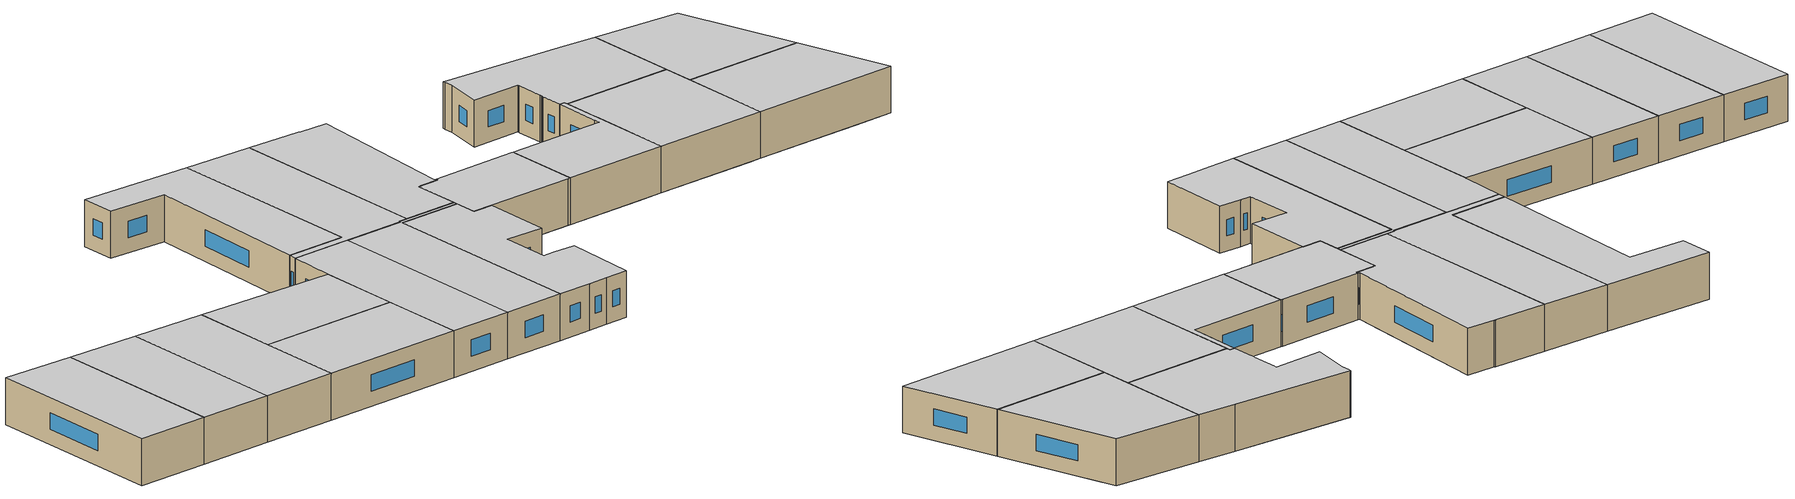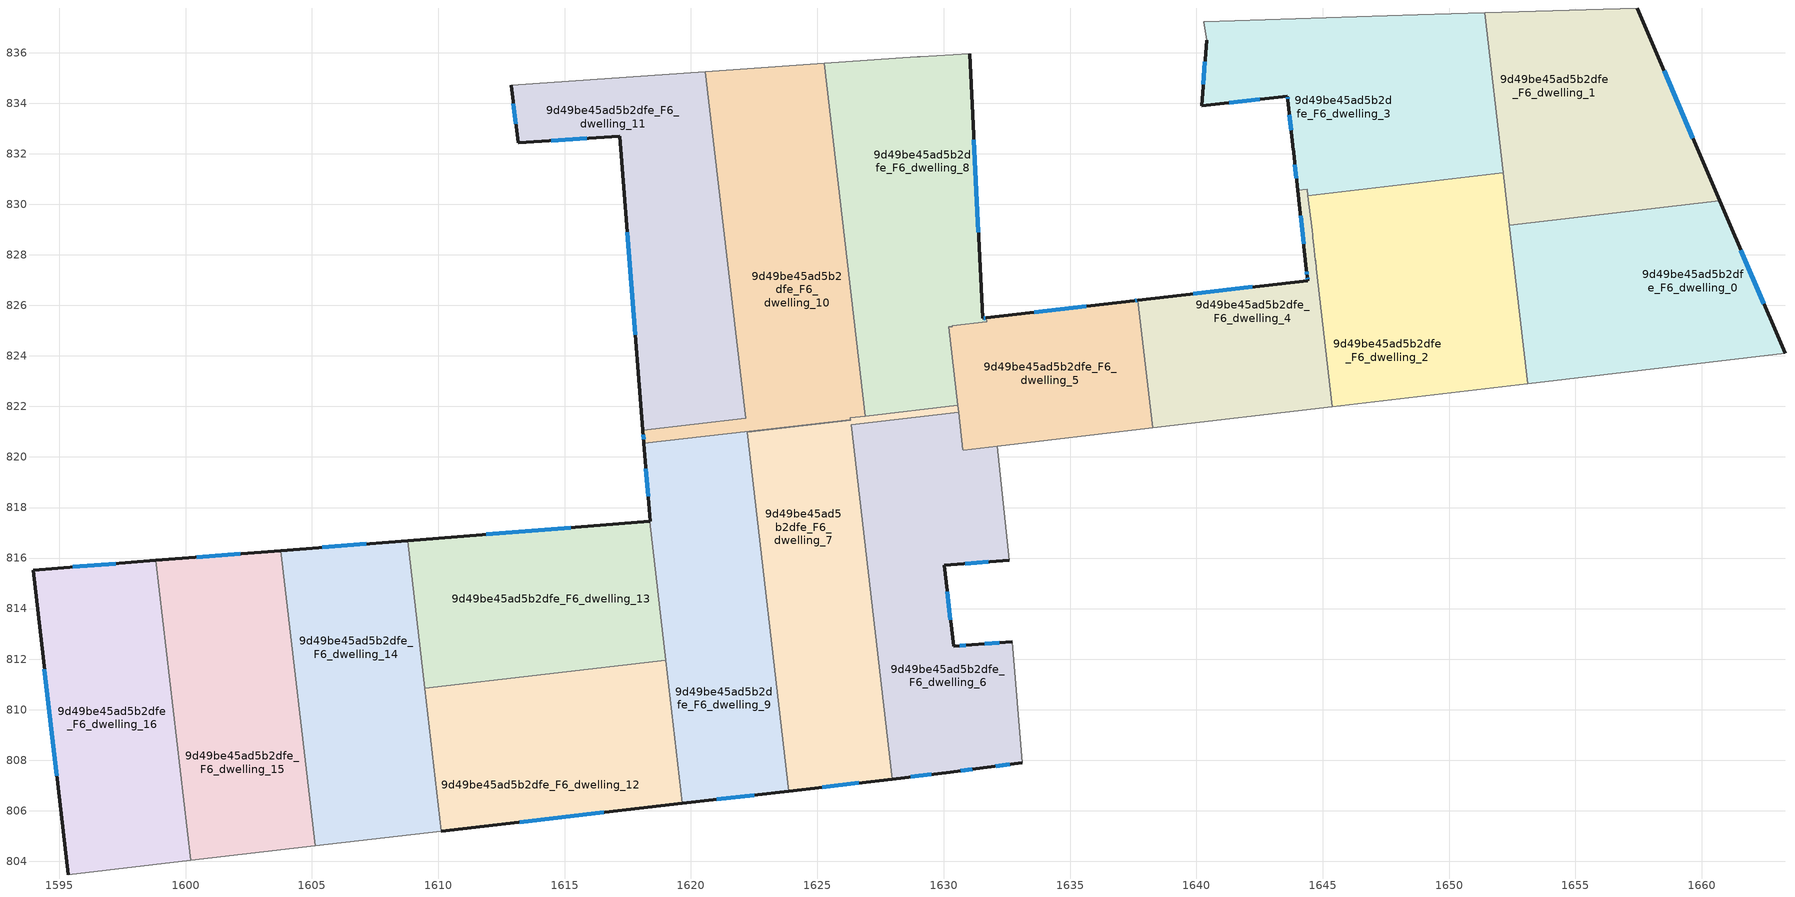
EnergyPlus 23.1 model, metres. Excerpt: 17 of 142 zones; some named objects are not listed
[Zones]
9d49be45ad5b2dfe_F6_dwelling_0
 floor to 9d49be45ad5b2dfe_F5_dwelling_0 (EU_floor_Construction): 1660.71,830.14 1663.29,824.1 1660.53,823.78 1653.94,829.35 z18
 floor adiabatic (EU_floor_Construction): 1660.53,823.78 1653.11,822.9 1652.38,829.17 1653.94,829.35 z18
 wall outside (EU_wall_Construction): 1663.29,824.1 1660.71,830.14 z18:21
 wall adiabatic (EU_wall_Construction): 1653.11,822.9 1663.29,824.1 z18:21
 wall to 9d49be45ad5b2dfe_F6_dwelling_1 (EU_wall_Construction): 1660.71,830.14 1652.38,829.17 z18:21
 wall to 9d49be45ad5b2dfe_F6_dwelling_2 (EU_wall_Construction): 1652.38,829.17 1653.11,822.9 z18:21
 window (EU_Window_Construction): 1662.45,826.06 1661.55,828.17 z18.98:20.02
 ceiling to 9d49be45ad5b2dfe_F7_dwelling_0 (EU_floor_Construction): 1663.29,824.1 1660.71,830.14 1652.38,829.17 1653.11,822.9 z21
9d49be45ad5b2dfe_F6_dwelling_1
 floor to 9d49be45ad5b2dfe_F5_dwelling_1 (EU_floor_Construction): 1657.45,837.75 1658.18,836.04 1653.11,830.06 1652.19,830.84 1651.41,837.57 z18
 floor to 9d49be45ad5b2dfe_F5_dwelling_0 (EU_floor_Construction): 1658.18,836.04 1660.71,830.14 1653.94,829.35 1653.11,830.06 z18
 floor adiabatic (EU_floor_Construction): 1653.94,829.35 1652.38,829.17 1652.19,830.84 z18
 wall outside (EU_wall_Construction): 1660.71,830.14 1657.45,837.75 z18:21
 wall adiabatic (EU_wall_Construction): 1657.45,837.75 1651.41,837.57 z18:21
 wall to 9d49be45ad5b2dfe_F6_dwelling_3 (EU_wall_Construction): 1651.41,837.57 1652.14,831.24 z18:21
 wall to 9d49be45ad5b2dfe_F6_dwelling_2 (EU_wall_Construction): 1652.14,831.24 1652.38,829.17 z18:21
 window (EU_Window_Construction): 1659.65,832.61 1658.51,835.28 z18.98:20.02
 ceiling to 9d49be45ad5b2dfe_F7_dwelling_1 (EU_floor_Construction): 1660.71,830.14 1657.45,837.75 1651.41,837.57 1652.38,829.17 z21
9d49be45ad5b2dfe_F6_dwelling_10
 floor to 9d49be45ad5b2dfe_F5_dwelling_7 (EU_floor_Construction): 1625.73,831.66 1626.9,821.62 1626.63,821.59 1621.67,825.79 1621.56,826.74 z18
 floor to 9d49be45ad5b2dfe_F5_dwelling_5 (EU_floor_Construction): 1625.28,835.58 1625.65,832.34 1622.09,835.36 z18
 floor to 9d49be45ad5b2dfe_F5_dwelling_11 (EU_floor_Construction): 1625.46,822.58 1624.33,821.25 1618.14,820.53 1618.1,821.05 1622.16,821.53 1621.67,825.79 z18
 floor to 9d49be45ad5b2dfe_F5_dwelling_9 (EU_floor_Construction): 1626.63,821.59 1626.3,821.55 1626.31,821.48 1624.33,821.25 1625.46,822.58 z18
 floor to 9d49be45ad5b2dfe_F5_dwelling_8 (EU_floor_Construction): 1625.65,832.34 1625.73,831.66 1621.56,826.74 1620.57,835.25 1622.09,835.36 z18
 wall outside (EU_wall_Construction): 1618.1,821.05 1618.14,820.53 z18:21
 wall to 9d49be45ad5b2dfe_F6_dwelling_11 (EU_wall_Construction): 1620.57,835.25 1622.16,821.53 1618.1,821.05 z18:21
 wall adiabatic (EU_wall_Construction): 1625.28,835.58 1620.57,835.25 z18:21
 wall to 9d49be45ad5b2dfe_F6_dwelling_8 (EU_wall_Construction): 1626.9,821.62 1625.28,835.58 z18:21
 wall to 9d49be45ad5b2dfe_F6_dwelling_9 (EU_wall_Construction): 1618.14,820.53 1626.31,821.48 z18:21
 wall to 9d49be45ad5b2dfe_F6_dwelling_7 (EU_wall_Construction): 1626.31,821.48 1626.3,821.55 1626.9,821.62 z18:21
 window (EU_Window_Construction): 1618.11,820.88 1618.13,820.7 z18.98:20.02
 ceiling to 9d49be45ad5b2dfe_F7_dwelling_10 (EU_floor_Construction): 1626.9,821.62 1625.28,835.58 1620.57,835.25 1622.16,821.53 1618.1,821.05 1618.14,820.53 1626.31,821.48 1626.3,821.55 z21
9d49be45ad5b2dfe_F6_dwelling_11
 floor to 9d49be45ad5b2dfe_F5_dwelling_11 (EU_floor_Construction): 1621.67,825.79 1622.16,821.53 1618.1,821.05 1617.44,829.37 z18
 floor to 9d49be45ad5b2dfe_F5_dwelling_8 (EU_floor_Construction): 1620.57,835.25 1621.56,826.74 1621.14,826.24 1617.44,829.37 1617.18,832.68 1613.16,832.44 1612.88,834.71 z18
 floor to 9d49be45ad5b2dfe_F5_dwelling_7 (EU_floor_Construction): 1621.56,826.74 1621.67,825.79 1621.14,826.24 z18
 wall outside (EU_wall_Construction): 1612.88,834.71 1613.16,832.44 1617.18,832.68 1618.1,821.05 z18:21
 wall adiabatic (EU_wall_Construction): 1620.57,835.25 1612.88,834.71 z18:21
 window (EU_Window_Construction): 1617.48,828.9 1617.8,824.84 / 1614.47,832.52 1615.88,832.6 / 1612.97,833.97 1613.07,833.18 z18.98:20.02
 ceiling to 9d49be45ad5b2dfe_F7_dwelling_11 (EU_floor_Construction): 1622.16,821.53 1620.57,835.25 1612.88,834.71 1613.16,832.44 1617.18,832.68 1618.1,821.05 z21
9d49be45ad5b2dfe_F6_dwelling_12
 floor to 9d49be45ad5b2dfe_F5_dwelling_14 (EU_floor_Construction): 1619.43,806.27 1610.12,805.19 1609.46,810.85 1613.47,811.32 z18
 floor to 9d49be45ad5b2dfe_F5_dwelling_13 (EU_floor_Construction): 1618.23,811.87 1615.97,809.2 1613.47,811.32 z18
 floor adiabatic (EU_floor_Construction): 1619,811.96 1619.66,806.29 1619.43,806.27 1615.97,809.2 1618.23,811.87 z18
 wall outside (EU_wall_Construction): 1610.12,805.19 1619.66,806.29 z18:21
 wall to 9d49be45ad5b2dfe_F6_dwelling_13 (EU_wall_Construction): 1619,811.96 1609.46,810.85 z18:21
 wall to 9d49be45ad5b2dfe_F6_dwelling_14 (EU_wall_Construction): 1609.46,810.85 1610.12,805.19 z18:21
 wall to 9d49be45ad5b2dfe_F6_dwelling_9 (EU_wall_Construction): 1619.66,806.29 1619,811.96 z18:21
 window (EU_Window_Construction): 1613.22,805.55 1616.56,805.93 z18.98:20.02
 ceiling to 9d49be45ad5b2dfe_F7_dwelling_12 (EU_floor_Construction): 1619.66,806.29 1619,811.96 1609.46,810.85 1610.12,805.19 z21
9d49be45ad5b2dfe_F6_dwelling_13
 floor to 9d49be45ad5b2dfe_F5_dwelling_13 (EU_floor_Construction): 1618.36,817.45 1618.42,816.94 1618.47,816.34 1618.49,816.32 1618.92,812.68 1618.23,811.87 1613.47,811.32 1608.97,815.13 1608.79,816.69 z18
 floor to 9d49be45ad5b2dfe_F5_dwelling_15 (EU_floor_Construction): 1610.81,813.57 1609.35,811.85 1608.97,815.13 z18
 floor adiabatic (EU_floor_Construction): 1618.92,812.68 1619,811.96 1618.23,811.87 z18
 floor to 9d49be45ad5b2dfe_F5_dwelling_14 (EU_floor_Construction): 1613.47,811.32 1609.46,810.85 1609.35,811.85 1610.81,813.57 z18
 wall outside (EU_wall_Construction): 1618.36,817.45 1608.79,816.69 z18:21
 wall to 9d49be45ad5b2dfe_F6_dwelling_9 (EU_wall_Construction): 1619,811.96 1618.36,817.45 z18:21
 wall to 9d49be45ad5b2dfe_F6_dwelling_14 (EU_wall_Construction): 1608.79,816.69 1609.46,810.85 z18:21
 window (EU_Window_Construction): 1615.25,817.2 1611.9,816.94 z18.98:20.02
 ceiling to 9d49be45ad5b2dfe_F7_dwelling_13 (EU_floor_Construction): 1619,811.96 1618.36,817.45 1608.79,816.69 1609.46,810.85 z21
9d49be45ad5b2dfe_F6_dwelling_14
 floor to 9d49be45ad5b2dfe_F5_dwelling_15 (EU_floor_Construction): 1608.97,815.13 1609.35,811.85 1606.38,808.34 1604.51,809.93 1603.77,816.3 1607.26,816.57 z18
 floor to 9d49be45ad5b2dfe_F5_dwelling_14 (EU_floor_Construction): 1609.35,811.85 1610.12,805.19 1610.1,805.18 1606.38,808.34 z18
 floor to 9d49be45ad5b2dfe_F5_dwelling_13 (EU_floor_Construction): 1608.79,816.69 1608.97,815.13 1607.26,816.57 z18
 floor to 9d49be45ad5b2dfe_F5_dwelling_16 (EU_floor_Construction): 1610.1,805.18 1605.12,804.61 1604.51,809.93 z18
 wall outside (EU_wall_Construction): 1608.79,816.69 1603.77,816.3 z18:21
 wall adiabatic (EU_wall_Construction): 1605.12,804.61 1610.12,805.19 z18:21
 wall to 9d49be45ad5b2dfe_F6_dwelling_15 (EU_wall_Construction): 1603.77,816.3 1605.12,804.61 z18:21
 window (EU_Window_Construction): 1607.15,816.57 1605.4,816.43 z18.98:20.02
 ceiling to 9d49be45ad5b2dfe_F7_dwelling_14 (EU_floor_Construction): 1610.12,805.19 1608.79,816.69 1603.77,816.3 1605.12,804.61 z21
9d49be45ad5b2dfe_F6_dwelling_15
 floor to 9d49be45ad5b2dfe_F5_dwelling_16 (EU_floor_Construction): 1604.51,809.93 1605.12,804.61 1600.21,804.04 1599.67,808.64 1602.33,811.77 z18
 floor to 9d49be45ad5b2dfe_F5_dwelling_17 (EU_floor_Construction): 1602.33,811.77 1599.67,808.64 1598.98,814.61 z18
 floor to 9d49be45ad5b2dfe_F5_dwelling_15 (EU_floor_Construction): 1603.77,816.3 1604.51,809.93 1598.98,814.61 1598.83,815.91 z18
 wall outside (EU_wall_Construction): 1603.77,816.3 1598.83,815.91 z18:21
 wall adiabatic (EU_wall_Construction): 1600.21,804.04 1605.12,804.61 z18:21
 wall to 9d49be45ad5b2dfe_F6_dwelling_16 (EU_wall_Construction): 1598.83,815.91 1600.21,804.04 z18:21
 window (EU_Window_Construction): 1602.16,816.17 1600.44,816.03 z18.98:20.02
 ceiling to 9d49be45ad5b2dfe_F7_dwelling_15 (EU_floor_Construction): 1605.12,804.61 1603.77,816.3 1598.83,815.91 1600.21,804.04 z21
9d49be45ad5b2dfe_F6_dwelling_16
 floor to 9d49be45ad5b2dfe_F5_dwelling_17 (EU_floor_Construction): 1598.98,814.61 1599.67,808.64 1595.35,803.54 1593.96,815.52 1597.57,815.81 z18
 floor to 9d49be45ad5b2dfe_F5_dwelling_16 (EU_floor_Construction): 1599.67,808.64 1600.21,804.04 1595.36,803.47 1595.35,803.54 z18
 floor to 9d49be45ad5b2dfe_F5_dwelling_15 (EU_floor_Construction): 1598.83,815.91 1598.98,814.61 1597.57,815.81 z18
 wall outside (EU_wall_Construction): 1598.83,815.91 1593.96,815.52 1595.36,803.47 z18:21
 wall adiabatic (EU_wall_Construction): 1595.36,803.47 1600.21,804.04 z18:21
 window (EU_Window_Construction): 1594.42,811.6 1594.91,807.39 / 1597.25,815.78 1595.55,815.65 z18.98:20.02
 ceiling to 9d49be45ad5b2dfe_F7_dwelling_16 (EU_floor_Construction): 1600.21,804.04 1598.83,815.91 1593.96,815.52 1595.36,803.47 z21
9d49be45ad5b2dfe_F6_dwelling_2
 floor to 9d49be45ad5b2dfe_F5_dwelling_2 (EU_floor_Construction): 1652.19,830.84 1653.11,822.9 1652.28,822.8 1647.47,826.88 1651.06,831.11 1651.77,831.2 z18
 floor to 9d49be45ad5b2dfe_F5_dwelling_4 (EU_floor_Construction): 1652.28,822.8 1645.38,821.99 1644.75,827.48 1644.72,827.76 1644.71,827.77 1644.71,827.79 1644.65,828.28 1644.63,828.45 1644.61,828.67 1644.6,828.78 1644.58,828.97 1644.53,829.37 z18
 floor to 9d49be45ad5b2dfe_F5_dwelling_1 (EU_floor_Construction): 1652.14,831.24 1652.19,830.84 1651.77,831.2 z18
 floor to 9d49be45ad5b2dfe_F5_dwelling_3 (EU_floor_Construction): 1651.06,831.11 1647.47,826.88 1644.53,829.37 1644.42,830.34 z18
 wall to 9d49be45ad5b2dfe_F6_dwelling_3 (EU_wall_Construction): 1652.14,831.24 1644.42,830.34 z18:21
 wall adiabatic (EU_wall_Construction): 1645.39,821.99 1653.11,822.9 z18:21
 wall to 9d49be45ad5b2dfe_F6_dwelling_4 (EU_wall_Construction): 1644.42,830.34 1644.58,828.97 1644.6,828.78 1644.61,828.67 1644.64,828.37 1644.71,827.79 1644.71,827.77 1644.72,827.76 1644.75,827.48 1645.39,821.99 z18:21
 ceiling to 9d49be45ad5b2dfe_F7_dwelling_2 (EU_floor_Construction): 1653.11,822.9 1652.14,831.24 1644.42,830.34 1645.39,821.99 z21
9d49be45ad5b2dfe_F6_dwelling_3
 floor to 9d49be45ad5b2dfe_F5_dwelling_3 (EU_floor_Construction): 1651.4,831.51 1651.06,831.11 1644.42,830.34 1644.39,830.59 1644.01,830.55 1643.6,834.28 1640.2,833.9 1640.4,836.48 1640.28,837.21 1644.51,837.35 z18
 floor to 9d49be45ad5b2dfe_F5_dwelling_1 (EU_floor_Construction): 1651.41,837.57 1652.14,831.24 1651.77,831.2 1644.51,837.35 1648.76,837.49 z18
 floor to 9d49be45ad5b2dfe_F5_dwelling_2 (EU_floor_Construction): 1651.77,831.2 1651.06,831.11 1651.4,831.51 z18
 wall outside (EU_wall_Construction): 1640.4,836.48 1640.2,833.9 1643.6,834.28 1643.62,834.13 1643.81,832.34 1643.82,832.29 1643.83,832.18 1643.84,832.08 1643.85,832.04 1644.01,830.55 z18:21
 wall to 9d49be45ad5b2dfe_F6_dwelling_4 (EU_wall_Construction): 1644.01,830.55 1644.39,830.59 1644.42,830.34 z18:21
 wall adiabatic (EU_wall_Construction): 1651.41,837.57 1648.76,837.49 1640.31,837.21 1640.28,837.21 1640.3,837.1 1640.4,836.48 z18:21
 window (EU_Window_Construction): 1643.9,831.56 1643.96,831.04 / 1643.68,833.55 1643.75,832.92 / 1643.61,834.23 1643.61,834.18 / 1641.31,834.02 1642.5,834.16 / 1640.34,835.64 1640.27,834.74 z18.98:20.02
 ceiling to 9d49be45ad5b2dfe_F7_dwelling_3 (EU_floor_Construction): 1652.14,831.24 1651.41,837.57 1648.76,837.49 1640.31,837.21 1640.28,837.21 1640.3,837.1 1640.4,836.48 1640.2,833.9 1643.6,834.28 1643.62,834.13 1643.81,832.34 1643.82,832.29 1643.83,832.18 1643.84,832.08 1643.85,832.04 1644.01,830.55 1644.39,830.59 1644.42,830.34 z21
9d49be45ad5b2dfe_F6_dwelling_4
 floor to 9d49be45ad5b2dfe_F5_dwelling_4 (EU_floor_Construction): 1644.53,829.37 1644.58,828.97 1644.6,828.78 1644.61,828.67 1644.64,828.37 1644.71,827.79 1644.71,827.77 1644.72,827.76 1644.75,827.48 1645.38,821.99 1643.56,821.78 1638.26,826.27 1644.4,826.98 1644.1,829.74 z18
 floor to 9d49be45ad5b2dfe_F5_dwelling_3 (EU_floor_Construction): 1644.39,830.59 1644.53,829.37 1644.1,829.74 1644.01,830.55 z18
 floor adiabatic (EU_floor_Construction): 1643.56,821.78 1638.27,821.15 1637.68,826.2 1638.26,826.27 z18
 wall outside (EU_wall_Construction): 1644.35,827.42 1644.39,827.13 1644.4,826.98 1637.68,826.2 / 1644.01,830.55 1644.35,827.43 z18:21
 wall adiabatic (EU_wall_Construction): 1638.27,821.15 1645.39,821.99 z18:21
 wall to 9d49be45ad5b2dfe_F6_dwelling_5 (EU_wall_Construction): 1637.68,826.2 1638.27,821.15 z18:21
 window (EU_Window_Construction): 1644.39,827.08 1644.4,827.03 / 1644.36,827.33 1644.38,827.23 / 1644.12,829.54 1644.24,828.45 / 1642.22,826.73 1639.87,826.45 z18.98:20.02
 ceiling to 9d49be45ad5b2dfe_F7_dwelling_4 (EU_floor_Construction): 1645.39,821.99 1644.75,827.48 1644.72,827.76 1644.71,827.77 1644.71,827.79 1644.64,828.37 1644.61,828.67 1644.6,828.78 1644.58,828.97 1644.39,830.59 1644.01,830.55 1644.39,827.13 1644.4,826.98 1637.68,826.2 1638.27,821.15 z21
9d49be45ad5b2dfe_F6_dwelling_5
 floor adiabatic (EU_floor_Construction): 1637.68,826.2 1638.27,821.15 1631.85,820.4 1630.63,821.43 1630.2,825.15 1630.35,825.16 1630.34,825.19 1631.7,825.35 1631.69,825.5 1637.56,826.18 z18
 floor to 9d49be45ad5b2dfe_F5_dwelling_7 (EU_floor_Construction): 1631.85,820.4 1630.76,820.27 1630.63,821.43 z18
 wall outside (EU_wall_Construction): 1637.68,826.2 1637.53,826.18 1631.69,825.5 z18:21
 wall to 9d49be45ad5b2dfe_F6_dwelling_8 (EU_wall_Construction): 1631.69,825.5 1631.7,825.35 1630.34,825.19 1630.35,825.16 1630.2,825.15 1630.56,822.04 z18:21
 wall adiabatic (EU_wall_Construction): 1632.12,820.43 1638.12,821.14 1638.27,821.15 z18:21
 wall to 9d49be45ad5b2dfe_F6_dwelling_6 (EU_wall_Construction): 1630.76,820.27 1632.12,820.43 / 1630.59,821.77 1630.76,820.28 z18:21
 wall to 9d49be45ad5b2dfe_F6_dwelling_7 (EU_wall_Construction): 1630.56,822.04 1630.59,821.77 z18:21
 window (EU_Window_Construction): 1635.63,825.96 1633.59,825.72 / 1637.63,826.19 1637.58,826.19 z18.98:20.02
 ceiling to 9d49be45ad5b2dfe_F7_dwelling_5 (EU_floor_Construction): 1638.12,821.14 1638.27,821.15 1637.68,826.2 1637.53,826.18 1631.69,825.5 1631.7,825.35 1630.34,825.19 1630.35,825.16 1630.2,825.15 1630.76,820.28 z21
9d49be45ad5b2dfe_F6_dwelling_6
 floor to 9d49be45ad5b2dfe_F5_dwelling_10 (EU_floor_Construction): 1630.01,815.71 1630.39,812.51 1631.11,812.57 1632.71,812.69 1633.11,807.91 1631.56,807.7 1630.25,807.52 1629.05,807.38 1627.83,808.42 1626.81,817.16 1626.91,817.28 1628.87,815.62 z18
 floor to 9d49be45ad5b2dfe_F5_dwelling_9 (EU_floor_Construction): 1632.53,816.59 1632.6,815.92 1628.86,815.62 1626.91,817.28 1626.81,817.16 1626.33,821.28 1626.92,821.34 z18
 floor to 9d49be45ad5b2dfe_F5_dwelling_7 (EU_floor_Construction): 1631.85,820.4 1632.15,820.15 1632.53,816.59 1626.92,821.34 1630.28,821.73 1630.63,821.43 1630.76,820.27 z18
 floor to 9d49be45ad5b2dfe_F5_dwelling_12 (EU_floor_Construction): 1629.05,807.38 1627.96,807.26 1627.83,808.42 z18
 floor to 9d49be45ad5b2dfe_F5_dwelling_6 (EU_floor_Construction): 1630.59,821.77 1630.63,821.43 1630.28,821.73 z18; 1632.12,820.43 1632.15,820.15 1631.85,820.4 z18
 wall outside (EU_wall_Construction): 1632.71,812.69 1631.11,812.57 1630.39,812.51 1630.01,815.71 1632.6,815.92 / 1627.96,807.26 1630.25,807.52 1631.56,807.7 1633.11,807.91 z18:21
 wall adiabatic (EU_wall_Construction): 1633.11,807.91 1632.71,812.69 / 1632.6,815.92 1632.12,820.43 z18:21
 wall to 9d49be45ad5b2dfe_F6_dwelling_7 (EU_wall_Construction): 1630.59,821.77 1626.33,821.28 1627.96,807.26 z18:21
 window (EU_Window_Construction): 1632.19,812.65 1631.63,812.61 / 1632.07,807.77 1632.61,807.84 / 1630.68,807.58 1631.14,807.64 / 1628.71,807.34 1629.51,807.44 / 1630.85,815.78 1631.76,815.85 / 1630.27,813.55 1630.14,814.67 / 1630.88,812.55 1630.63,812.53 z18.98:20.02
 ceiling to 9d49be45ad5b2dfe_F7_dwelling_6 (EU_floor_Construction): 1633.11,807.91 1632.71,812.69 1631.11,812.57 1630.39,812.51 1630.01,815.71 1632.6,815.92 1632.12,820.43 1630.76,820.27 1630.59,821.77 1626.33,821.28 1627.96,807.26 1630.25,807.52 1631.56,807.7 z21
9d49be45ad5b2dfe_F6_dwelling_7
 floor to 9d49be45ad5b2dfe_F5_dwelling_9 (EU_floor_Construction): 1626.92,821.34 1626.33,821.28 1626.81,817.16 1623.17,812.86 1622.45,819.03 1624.3,821.21 1626.31,821.44 1626.3,821.55 1626.63,821.59 z18
 floor to 9d49be45ad5b2dfe_F5_dwelling_10 (EU_floor_Construction): 1626.81,817.16 1627.83,808.42 1623.23,812.31 1623.17,812.86 z18
 floor to 9d49be45ad5b2dfe_F5_dwelling_6 (EU_floor_Construction): 1630.56,822.04 1630.59,821.77 1630.28,821.73 1629.99,821.98 z18
 floor adiabatic (EU_floor_Construction): 1624.3,821.21 1622.45,819.03 1622.23,820.97 z18; 1627.83,808.42 1627.96,807.26 1623.87,806.78 1623.23,812.31 z18
 floor to 9d49be45ad5b2dfe_F5_dwelling_7 (EU_floor_Construction): 1630.28,821.73 1626.92,821.34 1626.63,821.59 1629.99,821.98 z18
 wall outside (EU_wall_Construction): 1623.87,806.78 1627.96,807.26 z18:21
 wall to 9d49be45ad5b2dfe_F6_dwelling_9 (EU_wall_Construction): 1626.31,821.48 1626.31,821.44 1622.23,820.97 1623.87,806.78 z18:21
 wall to 9d49be45ad5b2dfe_F6_dwelling_8 (EU_wall_Construction): 1630.56,822.04 1626.9,821.62 z18:21
 window (EU_Window_Construction): 1625.2,806.94 1626.63,807.1 z18.98:20.02
 ceiling to 9d49be45ad5b2dfe_F7_dwelling_7 (EU_floor_Construction): 1627.96,807.26 1626.33,821.28 1630.59,821.77 1630.56,822.04 1626.3,821.55 1626.31,821.44 1622.23,820.97 1623.87,806.78 z21
9d49be45ad5b2dfe_F6_dwelling_8
 floor to 9d49be45ad5b2dfe_F5_dwelling_5 (EU_floor_Construction): 1631.03,835.96 1631.45,827.43 1625.65,832.34 1625.28,835.58 1629.06,835.84 z18
 floor to 9d49be45ad5b2dfe_F5_dwelling_7 (EU_floor_Construction): 1630.22,828.47 1626.92,824.58 1629.99,821.98 1626.9,821.62 1625.73,831.66 1626.03,832.02 z18
 floor to 9d49be45ad5b2dfe_F5_dwelling_6 (EU_floor_Construction): 1631.45,827.43 1631.54,825.48 1631.69,825.5 1631.7,825.35 1630.34,825.19 1630.35,825.16 1630.2,825.15 1630.56,822.04 1629.99,821.98 1626.92,824.58 1630.22,828.47 z18
 floor to 9d49be45ad5b2dfe_F5_dwelling_8 (EU_floor_Construction): 1626.03,832.02 1625.73,831.66 1625.65,832.34 z18
 wall outside (EU_wall_Construction): 1631.69,825.5 1631.54,825.48 1631.03,835.96 z18:21
 wall adiabatic (EU_wall_Construction): 1631.03,835.96 1629.06,835.84 1628.96,835.83 1625.28,835.58 z18:21
 window (EU_Window_Construction): 1631.38,828.89 1631.2,832.55 / 1631.64,825.49 1631.59,825.49 z18.98:20.02
 ceiling to 9d49be45ad5b2dfe_F7_dwelling_8 (EU_floor_Construction): 1630.56,822.04 1630.2,825.15 1630.35,825.16 1630.34,825.19 1631.7,825.35 1631.69,825.5 1631.54,825.48 1631.03,835.96 1629.06,835.84 1628.96,835.83 1625.28,835.58 1626.9,821.62 z21
9d49be45ad5b2dfe_F6_dwelling_9
 floor to 9d49be45ad5b2dfe_F5_dwelling_12 (EU_floor_Construction): 1623.23,812.31 1623.87,806.78 1619.66,806.29 1618.92,812.68 1620.54,814.59 z18
 floor to 9d49be45ad5b2dfe_F5_dwelling_9 (EU_floor_Construction): 1622.45,819.03 1623.17,812.86 1622.92,812.57 1619.46,815.5 z18; 1626.31,821.48 1626.31,821.44 1624.3,821.21 1624.33,821.25 z18
 floor to 9d49be45ad5b2dfe_F5_dwelling_10 (EU_floor_Construction): 1623.17,812.86 1623.23,812.31 1622.92,812.57 z18
 floor to 9d49be45ad5b2dfe_F5_dwelling_13 (EU_floor_Construction): 1620.54,814.59 1618.92,812.68 1618.49,816.32 z18
 floor to 9d49be45ad5b2dfe_F5_dwelling_11 (EU_floor_Construction): 1624.33,821.25 1624.3,821.21 1622.23,820.97 1622.45,819.03 1619.46,815.5 1618.49,816.32 1618.42,816.94 1618.14,820.53 z18
 wall outside (EU_wall_Construction): 1619.66,806.29 1623.87,806.78 / 1618.14,820.53 1618.38,817.45 1618.36,817.45 z18:21
 window (EU_Window_Construction): 1621.03,806.45 1622.5,806.62 / 1618.22,819.53 1618.3,818.45 z18.98:20.02
 ceiling to 9d49be45ad5b2dfe_F7_dwelling_9 (EU_floor_Construction): 1623.87,806.78 1622.23,820.97 1626.31,821.44 1626.31,821.48 1618.14,820.53 1618.38,817.45 1618.36,817.45 1619.66,806.29 z21
[Building]
EU S2 Campaign: North Axis=0; Terrain=City; Solar Distribution=FullExterior
[Site:Location]
Bologna: Latitude=44.5; Longitude=11.25; Time Zone=1; Elevation=37
[SizingPeriod:WeatherFileDays]
AnnualSizingPeriod: Begin Month=1; Begin Day of Month=1; End Month=12; End Day of Month=31; Day of Week for Start Day=Monday; Use Weather File Daylight Saving Period=No; Use Weather File Rain and Snow Indicators=No
[MATERIAL]
EU_InternalMass_Material: Roughness=MediumRough; Thickness=0.1; Conductivity=1; Density=1800; Specific Heat=900; Thermal Absorptance=0.9; Solar Absorptance=0.7; Visible Absorptance=0.7
[MATERIAL:NOMASS] Roughness=MediumRough; Thermal Absorptance=0.9; Solar Absorptance=0.7; Visible Absorptance=0.7
Name | Thermal Resistance
EU_wall_NoMass | 0.905828
EU_floor_NoMass | 0.67114
[WINDOWMATERIAL:SIMPLEGLAZINGSYSTEM]
EU_Window_SimpleGlazing: UFactor=4.52486; Solar Heat Gain Coefficient=0.85; Visible Transmittance=0.85
[CONSTRUCTION]
EU_wall_Construction: EU_wall_NoMass
EU_floor_Construction: EU_floor_NoMass
EU_Window_Construction: EU_Window_SimpleGlazing
EU_InternalMass_Construction: EU_InternalMass_Material
[ZONE] Type=1; Multiplier=1; Ceiling Height=autocalculate; Floor Area=autocalculate; Part of Total Floor Area=Yes
Name | Volume
9d49be45ad5b2dfe_F6_dwelling_0 | 176.2
9d49be45ad5b2dfe_F6_dwelling_1 | 176.199
9d49be45ad5b2dfe_F6_dwelling_10 | 207.469
9d49be45ad5b2dfe_F6_dwelling_11 | 188.085
9d49be45ad5b2dfe_F6_dwelling_12 | 164.279
9d49be45ad5b2dfe_F6_dwelling_13 | 164.293
9d49be45ad5b2dfe_F6_dwelling_14 | 176.232
9d49be45ad5b2dfe_F6_dwelling_15 | 176.192
9d49be45ad5b2dfe_F6_dwelling_16 | 176.182
9d49be45ad5b2dfe_F6_dwelling_2 | 196.034
9d49be45ad5b2dfe_F6_dwelling_3 | 193.4
9d49be45ad5b2dfe_F6_dwelling_4 | 113.291
9d49be45ad5b2dfe_F6_dwelling_5 | 114.489
9d49be45ad5b2dfe_F6_dwelling_6 | 201.494
9d49be45ad5b2dfe_F6_dwelling_7 | 179.771
9d49be45ad5b2dfe_F6_dwelling_8 | 209.684
9d49be45ad5b2dfe_F6_dwelling_9 | 182.142
[INTERNALMASS] Construction=EU_InternalMass_Construction
Name | Zone or ZoneList | Surface Area
9d49be45ad5b2dfe_F6_dwelling_0_EU_InternalMass | 9d49be45ad5b2dfe_F6_dwelling_0 | 58.7321
9d49be45ad5b2dfe_F6_dwelling_1_EU_InternalMass | 9d49be45ad5b2dfe_F6_dwelling_1 | 58.7332
9d49be45ad5b2dfe_F6_dwelling_2_EU_InternalMass | 9d49be45ad5b2dfe_F6_dwelling_2 | 65.3448
9d49be45ad5b2dfe_F6_dwelling_3_EU_InternalMass | 9d49be45ad5b2dfe_F6_dwelling_3 | 64.4676
9d49be45ad5b2dfe_F6_dwelling_4_EU_InternalMass | 9d49be45ad5b2dfe_F6_dwelling_4 | 37.7672
9d49be45ad5b2dfe_F6_dwelling_5_EU_InternalMass | 9d49be45ad5b2dfe_F6_dwelling_5 | 38.1608
9d49be45ad5b2dfe_F6_dwelling_6_EU_InternalMass | 9d49be45ad5b2dfe_F6_dwelling_6 | 67.1608
9d49be45ad5b2dfe_F6_dwelling_7_EU_InternalMass | 9d49be45ad5b2dfe_F6_dwelling_7 | 59.9231
9d49be45ad5b2dfe_F6_dwelling_8_EU_InternalMass | 9d49be45ad5b2dfe_F6_dwelling_8 | 69.8894
9d49be45ad5b2dfe_F6_dwelling_9_EU_InternalMass | 9d49be45ad5b2dfe_F6_dwelling_9 | 60.715
9d49be45ad5b2dfe_F6_dwelling_10_EU_InternalMass | 9d49be45ad5b2dfe_F6_dwelling_10 | 69.1552
9d49be45ad5b2dfe_F6_dwelling_11_EU_InternalMass | 9d49be45ad5b2dfe_F6_dwelling_11 | 62.7021
9d49be45ad5b2dfe_F6_dwelling_12_EU_InternalMass | 9d49be45ad5b2dfe_F6_dwelling_12 | 54.7606
9d49be45ad5b2dfe_F6_dwelling_13_EU_InternalMass | 9d49be45ad5b2dfe_F6_dwelling_13 | 54.7667
9d49be45ad5b2dfe_F6_dwelling_14_EU_InternalMass | 9d49be45ad5b2dfe_F6_dwelling_14 | 58.7441
9d49be45ad5b2dfe_F6_dwelling_15_EU_InternalMass | 9d49be45ad5b2dfe_F6_dwelling_15 | 58.731
9d49be45ad5b2dfe_F6_dwelling_16_EU_InternalMass | 9d49be45ad5b2dfe_F6_dwelling_16 | 58.7334
[OTHEREQUIPMENT] Fuel Type=Electricity; Design Level Calculation Method=Watts/Area; Power per Zone Floor Area=1; Fraction Latent=0; Fraction Radiant=0; Fraction Lost=0; Carbon Dioxide Generation Rate=0; EndUse Subcategory=EU_Step8_InternalGains
Name | Zone or ZoneList or Space or SpaceList | Schedule
EU_Step8_InternalGain_9d49be45ad5b2dfe_F6_dwelling_0_f000 | 9d49be45ad5b2dfe_F6_dwelling_0 | EU_Step8_GainSchedule_9d49be45ad5b2dfe_F6_dwelling_0_f000
EU_Step8_InternalGain_9d49be45ad5b2dfe_F6_dwelling_1_f000 | 9d49be45ad5b2dfe_F6_dwelling_1 | EU_Step8_GainSchedule_9d49be45ad5b2dfe_F6_dwelling_1_f000
EU_Step8_InternalGain_9d49be45ad5b2dfe_F6_dwelling_2_f000 | 9d49be45ad5b2dfe_F6_dwelling_2 | EU_Step8_GainSchedule_9d49be45ad5b2dfe_F6_dwelling_2_f000
EU_Step8_InternalGain_9d49be45ad5b2dfe_F6_dwelling_3_f000 | 9d49be45ad5b2dfe_F6_dwelling_3 | EU_Step8_GainSchedule_9d49be45ad5b2dfe_F6_dwelling_3_f000
EU_Step8_InternalGain_9d49be45ad5b2dfe_F6_dwelling_4_f000 | 9d49be45ad5b2dfe_F6_dwelling_4 | EU_Step8_GainSchedule_9d49be45ad5b2dfe_F6_dwelling_4_f000
EU_Step8_InternalGain_9d49be45ad5b2dfe_F6_dwelling_5_f000 | 9d49be45ad5b2dfe_F6_dwelling_5 | EU_Step8_GainSchedule_9d49be45ad5b2dfe_F6_dwelling_5_f000
EU_Step8_InternalGain_9d49be45ad5b2dfe_F6_dwelling_6_f000 | 9d49be45ad5b2dfe_F6_dwelling_6 | EU_Step8_GainSchedule_9d49be45ad5b2dfe_F6_dwelling_6_f000
EU_Step8_InternalGain_9d49be45ad5b2dfe_F6_dwelling_7_f000 | 9d49be45ad5b2dfe_F6_dwelling_7 | EU_Step8_GainSchedule_9d49be45ad5b2dfe_F6_dwelling_7_f000
EU_Step8_InternalGain_9d49be45ad5b2dfe_F6_dwelling_8_f000 | 9d49be45ad5b2dfe_F6_dwelling_8 | EU_Step8_GainSchedule_9d49be45ad5b2dfe_F6_dwelling_8_f000
EU_Step8_InternalGain_9d49be45ad5b2dfe_F6_dwelling_9_f000 | 9d49be45ad5b2dfe_F6_dwelling_9 | EU_Step8_GainSchedule_9d49be45ad5b2dfe_F6_dwelling_9_f000
EU_Step8_InternalGain_9d49be45ad5b2dfe_F6_dwelling_10_f000 | 9d49be45ad5b2dfe_F6_dwelling_10 | EU_Step8_GainSchedule_9d49be45ad5b2dfe_F6_dwelling_10_f000
EU_Step8_InternalGain_9d49be45ad5b2dfe_F6_dwelling_11_f000 | 9d49be45ad5b2dfe_F6_dwelling_11 | EU_Step8_GainSchedule_9d49be45ad5b2dfe_F6_dwelling_11_f000
EU_Step8_InternalGain_9d49be45ad5b2dfe_F6_dwelling_12_f000 | 9d49be45ad5b2dfe_F6_dwelling_12 | EU_Step8_GainSchedule_9d49be45ad5b2dfe_F6_dwelling_12_f000
EU_Step8_InternalGain_9d49be45ad5b2dfe_F6_dwelling_13_f000 | 9d49be45ad5b2dfe_F6_dwelling_13 | EU_Step8_GainSchedule_9d49be45ad5b2dfe_F6_dwelling_13_f000
EU_Step8_InternalGain_9d49be45ad5b2dfe_F6_dwelling_14_f000 | 9d49be45ad5b2dfe_F6_dwelling_14 | EU_Step8_GainSchedule_9d49be45ad5b2dfe_F6_dwelling_14_f000
EU_Step8_InternalGain_9d49be45ad5b2dfe_F6_dwelling_15_f000 | 9d49be45ad5b2dfe_F6_dwelling_15 | EU_Step8_GainSchedule_9d49be45ad5b2dfe_F6_dwelling_15_f000
EU_Step8_InternalGain_9d49be45ad5b2dfe_F6_dwelling_16_f000 | 9d49be45ad5b2dfe_F6_dwelling_16 | EU_Step8_GainSchedule_9d49be45ad5b2dfe_F6_dwelling_16_f000
[ZONEVENTILATION:DESIGNFLOWRATE] Schedule=EU_AlwaysOn; Design Flow Rate Calculation Method=AirChanges/Hour; Air Changes per Hour=0.73129; Ventilation Type=Natural; Fan Pressure Rise=0; Fan Total Efficiency=1; Constant Term Coefficient=1; Temperature Term Coefficient=0; Velocity Term Coefficient=0; Velocity Squared Term Coefficient=0; Minimum Indoor Temperature=-100; Maximum Indoor Temperature=100; Delta Temperature=-100; Minimum Outdoor Temperature=-100; Maximum Outdoor Temperature=100; Maximum Wind Speed=40
Name | Zone or ZoneList or Space or SpaceList
EU_ConstantAir_9d49be45ad5b2dfe_F6_dwelling_0 | 9d49be45ad5b2dfe_F6_dwelling_0
EU_ConstantAir_9d49be45ad5b2dfe_F6_dwelling_1 | 9d49be45ad5b2dfe_F6_dwelling_1
EU_ConstantAir_9d49be45ad5b2dfe_F6_dwelling_2 | 9d49be45ad5b2dfe_F6_dwelling_2
EU_ConstantAir_9d49be45ad5b2dfe_F6_dwelling_3 | 9d49be45ad5b2dfe_F6_dwelling_3
EU_ConstantAir_9d49be45ad5b2dfe_F6_dwelling_4 | 9d49be45ad5b2dfe_F6_dwelling_4
EU_ConstantAir_9d49be45ad5b2dfe_F6_dwelling_5 | 9d49be45ad5b2dfe_F6_dwelling_5
EU_ConstantAir_9d49be45ad5b2dfe_F6_dwelling_6 | 9d49be45ad5b2dfe_F6_dwelling_6
EU_ConstantAir_9d49be45ad5b2dfe_F6_dwelling_7 | 9d49be45ad5b2dfe_F6_dwelling_7
EU_ConstantAir_9d49be45ad5b2dfe_F6_dwelling_8 | 9d49be45ad5b2dfe_F6_dwelling_8
EU_ConstantAir_9d49be45ad5b2dfe_F6_dwelling_9 | 9d49be45ad5b2dfe_F6_dwelling_9
EU_ConstantAir_9d49be45ad5b2dfe_F6_dwelling_10 | 9d49be45ad5b2dfe_F6_dwelling_10
EU_ConstantAir_9d49be45ad5b2dfe_F6_dwelling_11 | 9d49be45ad5b2dfe_F6_dwelling_11
EU_ConstantAir_9d49be45ad5b2dfe_F6_dwelling_12 | 9d49be45ad5b2dfe_F6_dwelling_12
EU_ConstantAir_9d49be45ad5b2dfe_F6_dwelling_13 | 9d49be45ad5b2dfe_F6_dwelling_13
EU_ConstantAir_9d49be45ad5b2dfe_F6_dwelling_14 | 9d49be45ad5b2dfe_F6_dwelling_14
EU_ConstantAir_9d49be45ad5b2dfe_F6_dwelling_15 | 9d49be45ad5b2dfe_F6_dwelling_15
EU_ConstantAir_9d49be45ad5b2dfe_F6_dwelling_16 | 9d49be45ad5b2dfe_F6_dwelling_16
[HVACTEMPLATE:ZONE:IDEALLOADSAIRSYSTEM] System Availability Schedule=EU_AlwaysOn; Maximum Heating Supply Air Temperature=50; Minimum Cooling Supply Air Temperature=13; Maximum Heating Supply Air Humidity Ratio=0.0156; Minimum Cooling Supply Air Humidity Ratio=0.0077; Heating Limit=NoLimit; Cooling Limit=NoLimit; Heating Availability Schedule=EU_AlwaysOn; Cooling Availability Schedule=EU_CoolingOff; Dehumidification Control Type=ConstantSensibleHeatRatio; Cooling Sensible Heat Ratio=0.7; Dehumidification Setpoint=60; Humidification Control Type=None; Humidification Setpoint=30; Outdoor Air Method=None; Outdoor Air Flow Rate per Person=0.00944; Outdoor Air Flow Rate per Zone Floor Area=0; Outdoor Air Flow Rate per Zone=0; Demand Controlled Ventilation Type=None; Outdoor Air Economizer Type=NoEconomizer; Heat Recovery Type=None; Sensible Heat Recovery Effectiveness=0.7; Latent Heat Recovery Effectiveness=0.65
Name | Template Thermostat
9d49be45ad5b2dfe_F6_dwelling_0 | EU_HeatOnly_9d49be45ad5b2dfe_F6_dwelling_0
9d49be45ad5b2dfe_F6_dwelling_1 | EU_HeatOnly_9d49be45ad5b2dfe_F6_dwelling_1
9d49be45ad5b2dfe_F6_dwelling_2 | EU_HeatOnly_9d49be45ad5b2dfe_F6_dwelling_2
9d49be45ad5b2dfe_F6_dwelling_3 | EU_HeatOnly_9d49be45ad5b2dfe_F6_dwelling_3
9d49be45ad5b2dfe_F6_dwelling_4 | EU_HeatOnly_9d49be45ad5b2dfe_F6_dwelling_4
9d49be45ad5b2dfe_F6_dwelling_5 | EU_HeatOnly_9d49be45ad5b2dfe_F6_dwelling_5
9d49be45ad5b2dfe_F6_dwelling_6 | EU_HeatOnly_9d49be45ad5b2dfe_F6_dwelling_6
9d49be45ad5b2dfe_F6_dwelling_7 | EU_HeatOnly_9d49be45ad5b2dfe_F6_dwelling_7
9d49be45ad5b2dfe_F6_dwelling_8 | EU_HeatOnly_9d49be45ad5b2dfe_F6_dwelling_8
9d49be45ad5b2dfe_F6_dwelling_9 | EU_HeatOnly_9d49be45ad5b2dfe_F6_dwelling_9
9d49be45ad5b2dfe_F6_dwelling_10 | EU_HeatOnly_9d49be45ad5b2dfe_F6_dwelling_10
9d49be45ad5b2dfe_F6_dwelling_11 | EU_HeatOnly_9d49be45ad5b2dfe_F6_dwelling_11
9d49be45ad5b2dfe_F6_dwelling_12 | EU_HeatOnly_9d49be45ad5b2dfe_F6_dwelling_12
9d49be45ad5b2dfe_F6_dwelling_13 | EU_HeatOnly_9d49be45ad5b2dfe_F6_dwelling_13
9d49be45ad5b2dfe_F6_dwelling_14 | EU_HeatOnly_9d49be45ad5b2dfe_F6_dwelling_14
9d49be45ad5b2dfe_F6_dwelling_15 | EU_HeatOnly_9d49be45ad5b2dfe_F6_dwelling_15
9d49be45ad5b2dfe_F6_dwelling_16 | EU_HeatOnly_9d49be45ad5b2dfe_F6_dwelling_16
[SIZING:ZONE] Zone Cooling Design Supply Air Temperature Input Method=SupplyAirTemperature; Zone Cooling Design Supply Air Temperature=13; Zone Heating Design Supply Air Temperature Input Method=SupplyAirTemperature; Zone Heating Design Supply Air Temperature=50; Zone Cooling Design Supply Air Humidity Ratio=0.008; Zone Heating Design Supply Air Humidity Ratio=0.008; Cooling Design Air Flow Method=DesignDay; Cooling Design Air Flow Rate=0; Cooling Minimum Air Flow per Zone Floor Area=0.000762; Cooling Minimum Air Flow=0; Cooling Minimum Air Flow Fraction=0.2; Heating Design Air Flow Method=DesignDay; Heating Design Air Flow Rate=0; Heating Maximum Air Flow per Zone Floor Area=0.002032; Heating Maximum Air Flow=0.141576; Heating Maximum Air Flow Fraction=0.3; Account for Dedicated Outdoor Air System=No; Dedicated Outdoor Air System Control Strategy=NeutralSupplyAir; Dedicated Outdoor Air Low Setpoint Temperature for Design=autosize; Dedicated Outdoor Air High Setpoint Temperature for Design=autosize; Zone Load Sizing Method=Sensible Load Only No Latent Load; Zone Latent Cooling Design Supply Air Humidity Ratio Input Method=HumidityRatioDifference; Zone Cooling Design Supply Air Humidity Ratio Difference=0.005; Zone Latent Heating Design Supply Air Humidity Ratio Input Method=HumidityRatioDifference; Zone Humidification Design Supply Air Humidity Ratio Difference=0.005
9d49be45ad5b2dfe_F6_dwelling_0; 9d49be45ad5b2dfe_F6_dwelling_1; 9d49be45ad5b2dfe_F6_dwelling_2; 9d49be45ad5b2dfe_F6_dwelling_3; 9d49be45ad5b2dfe_F6_dwelling_4; 9d49be45ad5b2dfe_F6_dwelling_5; 9d49be45ad5b2dfe_F6_dwelling_6; 9d49be45ad5b2dfe_F6_dwelling_7; 9d49be45ad5b2dfe_F6_dwelling_8; 9d49be45ad5b2dfe_F6_dwelling_9; 9d49be45ad5b2dfe_F6_dwelling_10; 9d49be45ad5b2dfe_F6_dwelling_11; 9d49be45ad5b2dfe_F6_dwelling_12; 9d49be45ad5b2dfe_F6_dwelling_13; 9d49be45ad5b2dfe_F6_dwelling_14; 9d49be45ad5b2dfe_F6_dwelling_15; 9d49be45ad5b2dfe_F6_dwelling_16
[SCHEDULE:CONSTANT]
Name | Hourly Value
EU_AlwaysOn | 1
EU_CoolingOff | 0
[SCHEDULE:FILE] Column Number=1; Rows to Skip at Top=0; Number of Hours of Data=8760; Column Separator=Comma; Interpolate to Timestep=No; Minutes per Item=60; Adjust Schedule for Daylight Savings=Yes
Name | File
EU_Step8_GainSchedule_9d49be45ad5b2dfe_F6_dwelling_0_f000 | ../../schedules/9d49be45ad5b2dfe/9d49be45ad5b2dfe_F6_dwelling_0_f000_gain.csv
EU_Step8_GainSchedule_9d49be45ad5b2dfe_F6_dwelling_1_f000 | ../../schedules/9d49be45ad5b2dfe/9d49be45ad5b2dfe_F6_dwelling_1_f000_gain.csv
EU_Step8_GainSchedule_9d49be45ad5b2dfe_F6_dwelling_2_f000 | ../../schedules/9d49be45ad5b2dfe/9d49be45ad5b2dfe_F6_dwelling_2_f000_gain.csv
EU_Step8_GainSchedule_9d49be45ad5b2dfe_F6_dwelling_3_f000 | ../../schedules/9d49be45ad5b2dfe/9d49be45ad5b2dfe_F6_dwelling_3_f000_gain.csv
EU_Step8_GainSchedule_9d49be45ad5b2dfe_F6_dwelling_4_f000 | ../../schedules/9d49be45ad5b2dfe/9d49be45ad5b2dfe_F6_dwelling_4_f000_gain.csv
EU_Step8_GainSchedule_9d49be45ad5b2dfe_F6_dwelling_5_f000 | ../../schedules/9d49be45ad5b2dfe/9d49be45ad5b2dfe_F6_dwelling_5_f000_gain.csv
EU_Step8_GainSchedule_9d49be45ad5b2dfe_F6_dwelling_6_f000 | ../../schedules/9d49be45ad5b2dfe/9d49be45ad5b2dfe_F6_dwelling_6_f000_gain.csv
EU_Step8_GainSchedule_9d49be45ad5b2dfe_F6_dwelling_7_f000 | ../../schedules/9d49be45ad5b2dfe/9d49be45ad5b2dfe_F6_dwelling_7_f000_gain.csv
EU_Step8_GainSchedule_9d49be45ad5b2dfe_F6_dwelling_8_f000 | ../../schedules/9d49be45ad5b2dfe/9d49be45ad5b2dfe_F6_dwelling_8_f000_gain.csv
EU_Step8_GainSchedule_9d49be45ad5b2dfe_F6_dwelling_9_f000 | ../../schedules/9d49be45ad5b2dfe/9d49be45ad5b2dfe_F6_dwelling_9_f000_gain.csv
EU_Step8_GainSchedule_9d49be45ad5b2dfe_F6_dwelling_10_f000 | ../../schedules/9d49be45ad5b2dfe/9d49be45ad5b2dfe_F6_dwelling_10_f000_gain.csv
EU_Step8_GainSchedule_9d49be45ad5b2dfe_F6_dwelling_11_f000 | ../../schedules/9d49be45ad5b2dfe/9d49be45ad5b2dfe_F6_dwelling_11_f000_gain.csv
EU_Step8_GainSchedule_9d49be45ad5b2dfe_F6_dwelling_12_f000 | ../../schedules/9d49be45ad5b2dfe/9d49be45ad5b2dfe_F6_dwelling_12_f000_gain.csv
EU_Step8_GainSchedule_9d49be45ad5b2dfe_F6_dwelling_13_f000 | ../../schedules/9d49be45ad5b2dfe/9d49be45ad5b2dfe_F6_dwelling_13_f000_gain.csv
EU_Step8_GainSchedule_9d49be45ad5b2dfe_F6_dwelling_14_f000 | ../../schedules/9d49be45ad5b2dfe/9d49be45ad5b2dfe_F6_dwelling_14_f000_gain.csv
EU_Step8_GainSchedule_9d49be45ad5b2dfe_F6_dwelling_15_f000 | ../../schedules/9d49be45ad5b2dfe/9d49be45ad5b2dfe_F6_dwelling_15_f000_gain.csv
EU_Step8_GainSchedule_9d49be45ad5b2dfe_F6_dwelling_16_f000 | ../../schedules/9d49be45ad5b2dfe/9d49be45ad5b2dfe_F6_dwelling_16_f000_gain.csv
